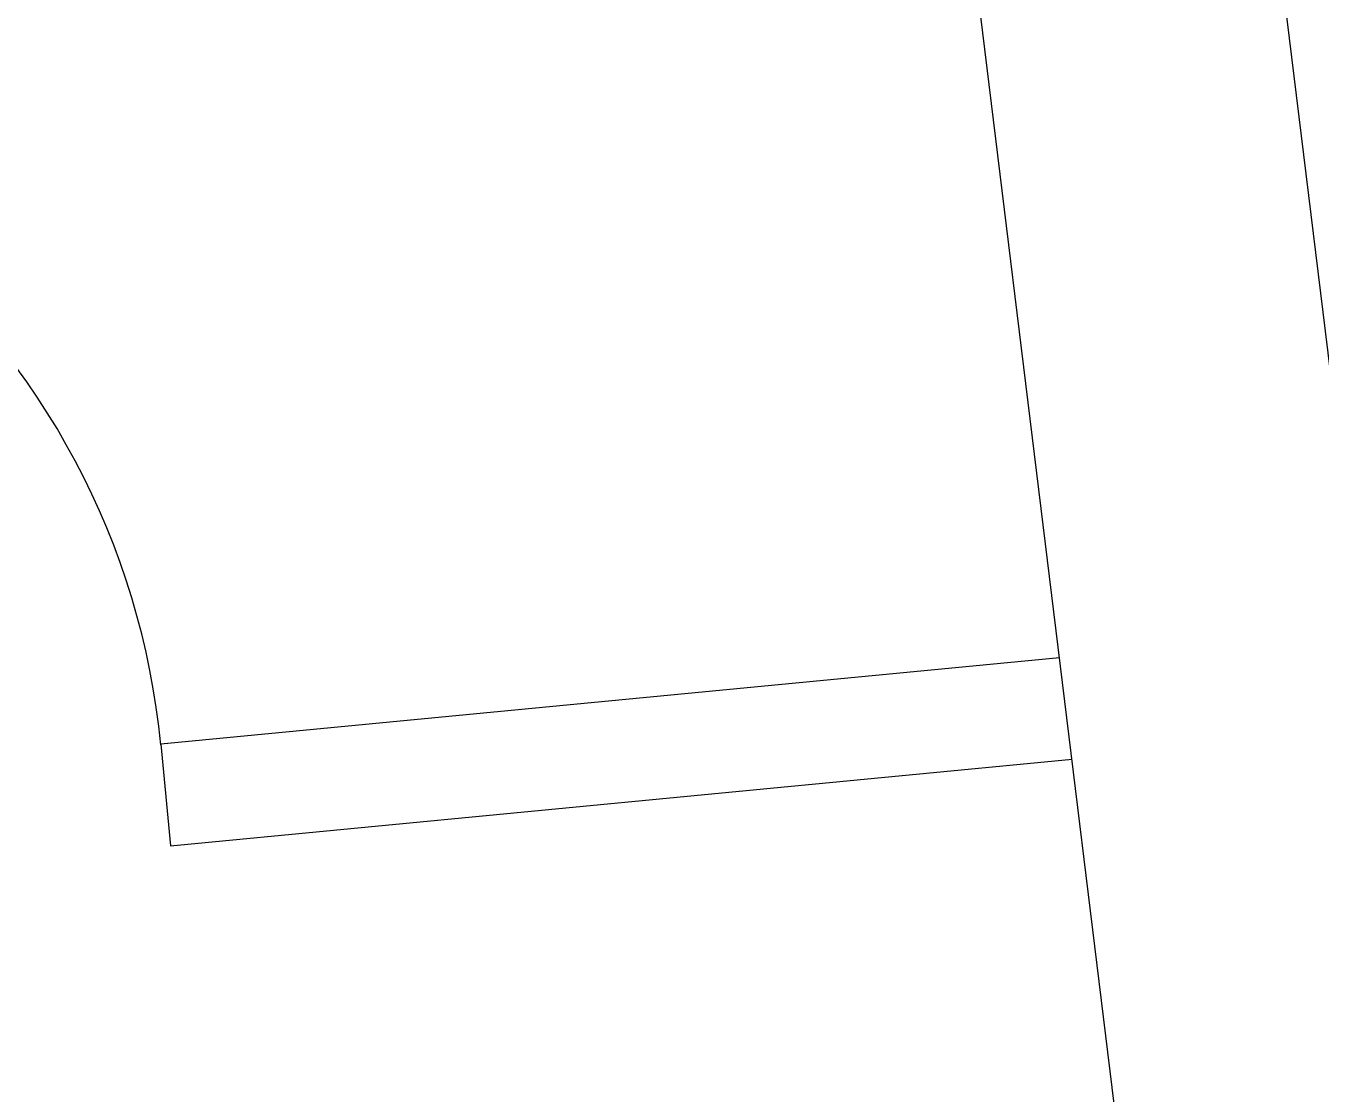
# Model space of a CAD drawing. Header units: inches. Extents: x 343 to 3010, y 5135 to 6248.
# Drawn here: x 1426.3 to 1477.5, y 5549.3 to 5591.5 of the extents above; entities that cross this region are included whole.
import ezdxf

# ---------------------------------------------------------------- set-up
doc = ezdxf.new("R2010")
doc.units = ezdxf.units.IN
doc.header["$LTSCALE"] = 10
doc.header["$MEASUREMENT"] = 0

msp = doc.modelspace()

# ---------------------------------------------------------------- linework, layer by layer
for p, q in [((1507.143, 5338.633), (1470.734, 5635.681)), ((1495.227, 5337.209), (1458.739, 5634.908)), ((1467.123, 5566.505), (1431.592, 5563.092)), ((1431.592, 5563.092), (1431.978, 5559.074)), ((1431.978, 5559.074), (1467.614, 5562.498))]:
    msp.add_line(p, q)
at = {"color": 7}
msp.add_arc((1401.769, 5560.206), 29.962, 5.4876, 95.7245, dxfattribs=at)

doc.saveas('drawing.dxf')
